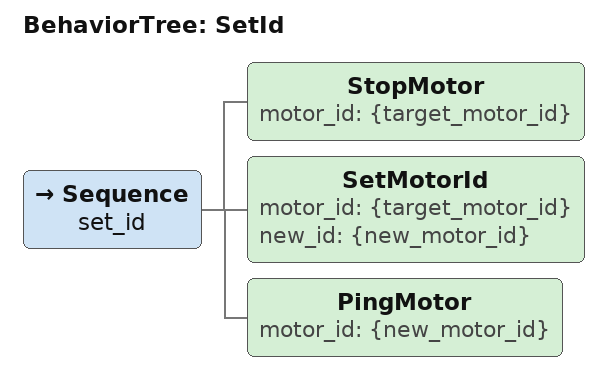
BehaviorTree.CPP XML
<root BTCPP_format="4">
  <BehaviorTree ID="SetId">
    <Sequence name="set_id">

      <StopMotor motor_id="{target_motor_id}" />
      <SetMotorId motor_id="{target_motor_id}" new_id="{new_motor_id}" />
      <PingMotor  motor_id="{new_motor_id}" />

    </Sequence>
  </BehaviorTree>
</root>
